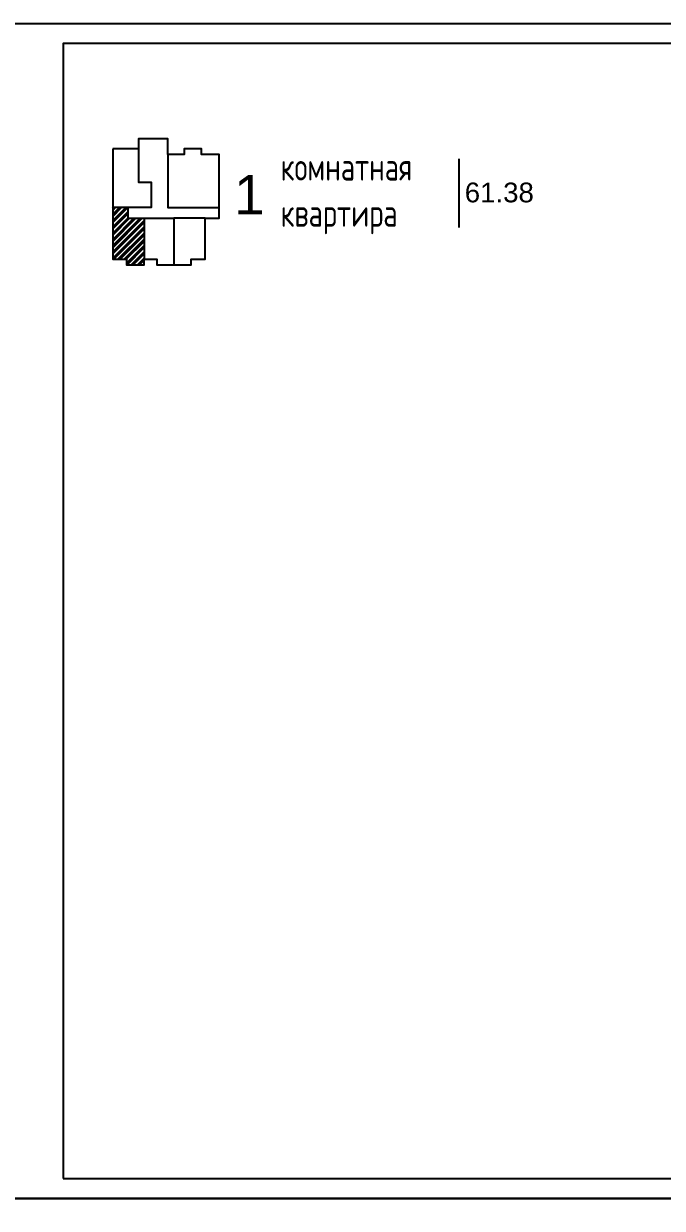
# Model space of a CAD drawing. Header units: millimetres. Extents: x -7516 to 14738, y -3327 to 3625.
# Drawn here: x 4030 to 4191.4, y 3325.3 to 3624.8 of the extents above; entities that cross this region are included whole.
import ezdxf

# ---------------------------------------------------------------- set-up
doc = ezdxf.new("R2010")
doc.units = ezdxf.units.MM
doc.header["$LTSCALE"] = 1.5
doc.layers.add('МЕБЕЛЬ ОСНОВ', color=7, linetype='Continuous')
doc.layers.add('Основные тонкие', color=7, linetype='Continuous')
doc.styles.add('ARIAL', font='arial.ttf')
doc.styles.add('СГЕНЕРИР_СТИЛЬ_1', font='txt.shx', dxfattribs={"width": 0.7})

msp = doc.modelspace()

# ---------------------------------------------------------------- hatches: boundary and pattern name
at = {"layer": 'МЕБЕЛЬ ОСНОВ', "ltscale": 1.5, "true_color": 0x636466}
h = msp.add_hatch(dxfattribs=at)
h.set_pattern_fill('ANSI32', color=251, scale=0.117607)
h.set_pattern_definition([(45, (-866.2523, 36.1137), (-0.79210748, 0.79210748), []), (45, (-865.7242, 36.1137), (-0.79210748, 0.79210748), [])])
h.paths.add_polyline_path([(4060.43, 3575.58), (4056.29, 3575.58), (4056.29, 3578.28), (4052.49, 3578.28), (4052.49, 3565.23), (4055.96, 3565.23), (4055.96, 3563.82), (4060.43, 3563.82), (4060.43, 3565.23)])

# ---------------------------------------------------------------- linework, layer by layer
at = {"color": 18, "true_color": 0x000000}
for points in [[(4019.98, 3327.78), (4440.48, 3327.78), (4440.48, 3624.78), (4019.98, 3624.78)], [(4019.98, 3030.78), (4440.48, 3030.78), (4440.48, 3327.78), (4019.98, 3327.78)]]:
    msp.add_lwpolyline(points, close=True, dxfattribs=at)
at = {"layer": 'МЕБЕЛЬ ОСНОВ', "ltscale": 1.5}
for points in [[(4052.49, 3593.1), (4052.49, 3565.23), (4055.96, 3565.23), (4055.96, 3563.82), (4060.43, 3563.82), (4060.43, 3565.23), (4063.61, 3565.23), (4063.61, 3563.82), (4072.31, 3563.82), (4072.31, 3565.23), (4075.84, 3565.23), (4075.84, 3575.58), (4079.37, 3575.58), (4079.37, 3591.69), (4074.9, 3591.69), (4074.9, 3593.1), (4070.55, 3593.1), (4070.55, 3591.69), (4066.43, 3591.69), (4066.43, 3595.69), (4059.02, 3595.69), (4059.02, 3593.1), (4052.49, 3593.1)], [(4059.02, 3593.1), (4059.02, 3584.75), (4062.2, 3584.75), (4062.2, 3578.28), (4052.49, 3578.28)], [(4066.43, 3591.69), (4066.43, 3578.28), (4079.37, 3578.28)], [(4139.99, 3590.62), (4139.99, 3573.27)], [(4056.29, 3578.28), (4056.29, 3575.58), (4060.43, 3575.58), (4060.43, 3565.23)], [(4060.43, 3575.58), (4067.94, 3575.58), (4067.94, 3563.82)], [(4075.84, 3575.58), (4067.96, 3575.58)]]:
    msp.add_lwpolyline(points, dxfattribs=at)
at = {"layer": 'Основные тонкие'}
msp.add_lwpolyline([(4039.98, 3332.78), (4435.48, 3332.78), (4435.48, 3619.78), (4039.98, 3619.78)], close=True, dxfattribs=at)

# ---------------------------------------------------------------- texts
at = {"layer": 'МЕБЕЛЬ ОСНОВ', "ltscale": 1.5, "attachment_point": 1}
for s, width, insert, char_height, style in [('\\pxqj;комнатная\\Pквартира', 27.9945, (4094.92, 3592.12), 7, 'СГЕНЕРИР_СТИЛЬ_1'), ('\\pxqr;1', 15.1598, (4075.74, 3586.54), 10, 'ARIAL'), ('\\pxqr;61.38', 15.1598, (4143.77, 3584.61), 5, 'ARIAL')]:
    msp.add_mtext_dynamic_manual_height_columns(s, width=width, gutter_width=12.5, heights=[0], dxfattribs=dict(at, insert=insert, char_height=char_height, style=style))

doc.saveas('drawing.dxf')
